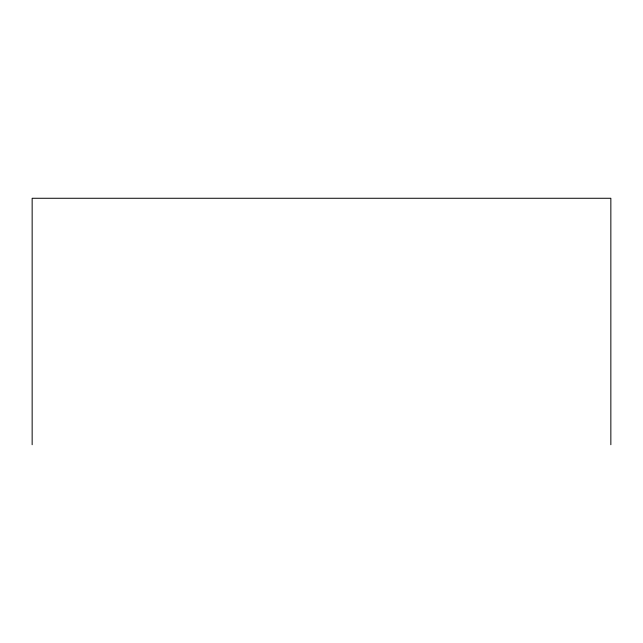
<?xml version="1.0" encoding="UTF-8"?>
<svg xmlns="http://www.w3.org/2000/svg" width="643" height="643" viewBox="0 0 643 643"><rect width="100%" height="100%" fill="white"/><g stroke="black" fill="none" stroke-linecap="round" stroke-linejoin="round"><path stroke-width="0.96" d="M610.85 444.731L610.85 198.269L32.15 198.269L32.15 444.731"/></g></svg>
